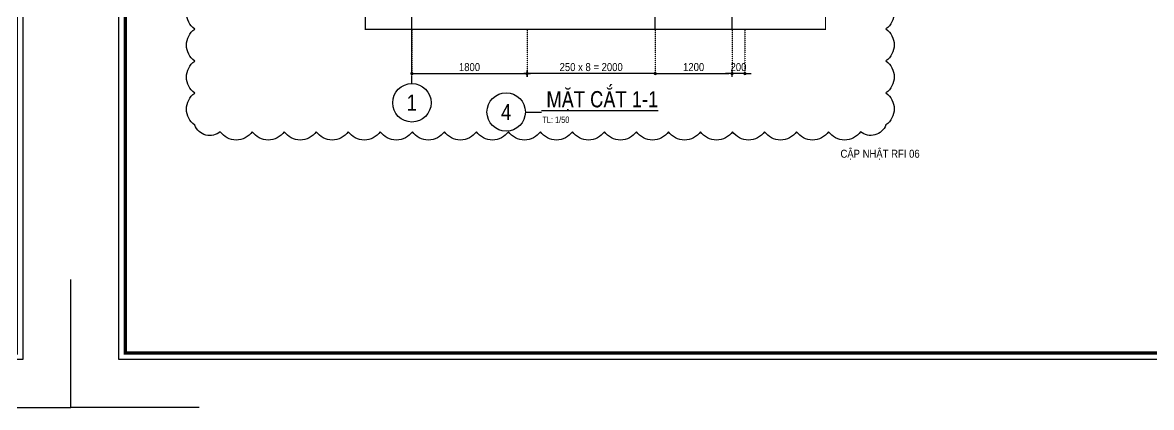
# Model space of a CAD drawing. Header units: millimetres. Extents: x 379264 to 1158416, y -283062 to 356890.
# Drawn here: x 777226 to 794854, y -31152 to -25141 of the extents above; entities that cross this region are included whole.
import ezdxf
from ezdxf.enums import TextEntityAlignment as Align

# ---------------------------------------------------------------- set-up
doc = ezdxf.new("R2010")
doc.units = ezdxf.units.MM
for name, pattern in [('BLOCK A - CHI TIET THANG 4$0$HIDDEN', [0.375, 0.25, -0.125]), ('CENTER', [2, 1.25, -0.25, 0.25, -0.25]), ('DASHED2', [0.375, 0.25, -0.125]), ('HIDDEN5', [2.8375, 1.25, -1.5875])]:
    doc.linetypes.add(name, pattern=pattern)
for name, color, linetype in [('01PM. TEXT A', 3, 'Continuous'), ('04PM. THIN', 7, 'Continuous'), ('11PM. DIM', 2, 'Continuous'), ('12PM. GRID', 8, 'CENTER'), ('BLOCK A - CHI TIET THANG 4$0$Ky hieu Truc', 1, 'Continuous')]:
    doc.layers.add(name, color=color, linetype=linetype)
doc.styles.add('arial', font='arial.ttf', dxfattribs={"width": 0.85})
doc.styles.add('BLOCK A - CHI TIET THANG 1$0$VNI-HelveC', font='VHELVCN_0.TTF')
doc.styles.add('BLOCK A - CHI TIET THANG 1$0$VNI-HelveCB', font='VHELVCB_0.TTF')
doc.styles.add('BLOCK A - CHI TIET THANG 4$0$VNI-HelveC', font='VHELVCN_0.TTF')
doc.dimstyles.new('RHE_50', dxfattribs={"dimscale": 50, "dimtxt": 2.5, "dimasz": 1, "dimexe": 0, "dimexo": 0, "dimgap": 0.75, "dimtad": 1, "dimdec": 0, "dimrnd": 10, "dimzin": 9, "dimdsep": 46, "dimtxsty": 'arial', "dimblk1": 'DOT', "dimblk2": 'DIMDOT', "dimsah": 1, "dimcen": 2, "dimdle": 3, "dimclre": 8, "dimclrt": 51, "dimadec": 0, "dimazin": 0, "dimtfac": 1, "dimtdec": 0, "dimtix": 1, "dimtmove": 2, "dimatfit": 3, "dimldrblk": 'DIMPIJL', "dimfxl": 1, "dimtvp": 1.8, "dimtolj": 1, "dimtzin": 0, "dimarcsym": 0})

# ---------------------------------------------------------------- blocks, each defined once
blk = doc.blocks.new('CHG_XX_Khung ten')
blk.add_lwpolyline([(15, 579), (826, 579), (826, 15), (15, 15)], close=True)
at = {"color": 4, "linetype": 'Continuous', "const_width": 1}
blk.add_lwpolyline([(17, 577), (824, 577), (824, 17), (17, 17)], close=True, dxfattribs=at)
at = {"layer": 'Defpoints', "color": 1, "ltscale": 2}
for points in [[(40.06, 0), (0, 0), (0, 40)], [(800.94, 0), (841, 0), (841, 40)]]:
    blk.add_lwpolyline(points, dxfattribs=at)
blk = doc.blocks.new('BLOCK A - CHI TIET THANG 4$0$HTT-Grid')
at = {"linetype": 'ByBlock', "lineweight": -2}
blk.add_line((0, -2.5), (0, 0), dxfattribs=at)
blk.add_circle((0, -8.5), 6, dxfattribs=at)
at = {"linetype": 'ByBlock', "lineweight": -2, "style": 'BLOCK A - CHI TIET THANG 4$0$VNI-HelveC'}
blk.add_attdef('GRID', text='', height=5, dxfattribs=at).set_placement((0, -8.5), align=Align.MIDDLE)
blk = doc.blocks.new('_Dot')
at = {"color": 0, "linetype": 'ByBlock', "lineweight": -2}
blk.add_line((-0.5, 0), (-1, 0), dxfattribs=at)
at = {"color": 0, "linetype": 'ByBlock', "const_width": 0.5}
blk.add_lwpolyline([(-0.25, 0, 1), (0.25, 0, 1)], format="xyb", close=True, dxfattribs=at)
blk = doc.blocks.new('DIMDOT')
for p, q in [((1, 0), (-1, 0)), ((0, -1), (0, 1))]:
    blk.add_line(p, q)
at = {"const_width": 0.5}
blk.add_lwpolyline([(-0.25, 0, 1), (0.25, 0, 1)], format="xyb", close=True, dxfattribs=at)
blk = doc.blocks.new('*D669')
at = {"layer": '11PM. DIM', "color": 8, "linetype": 'HIDDEN5', "lineweight": -2, "transparency": 16777216}
for p, q in [((783305, -25262), (783305, -25938)), ((785105, -25262), (785105, -25938))]:
    blk.add_line(p, q, dxfattribs=at)
at = {"layer": '11PM. DIM', "color": 0, "lineweight": -2, "transparency": 16777216}
blk.add_line((783355, -25938), (785055, -25938), dxfattribs=at)
at = {"layer": 'Defpoints', "color": 0, "transparency": 16777216}
for p in [(783305, -25262), (785105, -25262), (785105, -25938)]:
    blk.add_point(p, dxfattribs=at)
at = {"layer": '11PM. DIM', "color": 0, "lineweight": -2, "transparency": 16777216, "xscale": 50, "yscale": 50, "zscale": 50}
blk.add_blockref('DIMDOT', (785105, -25938), dxfattribs=at)
at = {"layer": '11PM. DIM', "color": 0, "lineweight": -2, "transparency": 16777216, "xscale": 50, "yscale": 50, "zscale": 50, "rotation": 180}
blk.add_blockref('_Dot', (783305, -25938), dxfattribs=at)
at = {"layer": '11PM. DIM', "color": 51, "transparency": 16777216, "insert": (784205, -25837), "char_height": 125, "attachment_point": 5, "style": 'arial'}
blk.add_mtext('\\A1;1800', dxfattribs=at)
blk = doc.blocks.new('DIMPIJL')
at = {"linetype": 'ByBlock'}
blk.add_solid([(-2.5, 0.42), (-2.5, -0.42), (0, 0)], dxfattribs=at)
blk = doc.blocks.new('*D670')
at = {"layer": '11PM. DIM', "color": 8, "linetype": 'HIDDEN5', "lineweight": -2, "transparency": 16777216}
for p, q in [((785105, -25262), (785105, -25938)), ((787105, -25262), (787105, -25938))]:
    blk.add_line(p, q, dxfattribs=at)
at = {"layer": '11PM. DIM', "color": 0, "lineweight": -2, "transparency": 16777216}
blk.add_line((787055, -25938), (785155, -25938), dxfattribs=at)
at = {"layer": 'Defpoints', "color": 0, "transparency": 16777216}
for p in [(785105, -25262), (787105, -25262), (785105, -25938)]:
    blk.add_point(p, dxfattribs=at)
at = {"layer": '11PM. DIM', "color": 0, "lineweight": -2, "transparency": 16777216, "xscale": 50, "yscale": 50, "zscale": 50, "rotation": 180}
blk.add_blockref('DIMDOT', (785105, -25938), dxfattribs=at)
at = {"layer": '11PM. DIM', "color": 0, "lineweight": -2, "transparency": 16777216, "xscale": 50, "yscale": 50, "zscale": 50}
blk.add_blockref('_Dot', (787105, -25938), dxfattribs=at)
at = {"layer": '11PM. DIM', "color": 51, "transparency": 16777216, "insert": (786105, -25837), "char_height": 125, "attachment_point": 5, "style": 'arial'}
blk.add_mtext('\\A1;250 x 8 = 2000', dxfattribs=at)
blk = doc.blocks.new('*D671')
at = {"layer": '11PM. DIM', "color": 8, "linetype": 'HIDDEN5', "lineweight": -2, "transparency": 16777216}
for p, q in [((787105, -25262), (787105, -25938)), ((788305, -25262), (788305, -25938))]:
    blk.add_line(p, q, dxfattribs=at)
at = {"layer": '11PM. DIM', "color": 0, "lineweight": -2, "transparency": 16777216}
blk.add_line((787155, -25938), (788255, -25938), dxfattribs=at)
at = {"layer": 'Defpoints', "color": 0, "transparency": 16777216}
for p in [(787105, -25262), (788305, -25262), (788305, -25938)]:
    blk.add_point(p, dxfattribs=at)
at = {"layer": '11PM. DIM', "color": 0, "lineweight": -2, "transparency": 16777216, "xscale": 50, "yscale": 50, "zscale": 50}
blk.add_blockref('DIMDOT', (788305, -25938), dxfattribs=at)
at = {"layer": '11PM. DIM', "color": 0, "lineweight": -2, "transparency": 16777216, "xscale": 50, "yscale": 50, "zscale": 50, "rotation": 180}
blk.add_blockref('_Dot', (787105, -25938), dxfattribs=at)
at = {"layer": '11PM. DIM', "color": 51, "transparency": 16777216, "insert": (787705, -25837), "char_height": 125, "attachment_point": 5, "style": 'arial'}
blk.add_mtext('\\A1;1200', dxfattribs=at)
blk = doc.blocks.new('*D672')
at = {"layer": '11PM. DIM', "color": 8, "linetype": 'HIDDEN5', "lineweight": -2, "transparency": 16777216}
for p, q in [((788305, -25262), (788305, -25938)), ((788505, -25262), (788505, -25938))]:
    blk.add_line(p, q, dxfattribs=at)
at = {"layer": '11PM. DIM', "color": 0, "lineweight": -2, "transparency": 16777216}
for p, q in [((788255, -25938), (788205, -25938)), ((788505, -25938), (788305, -25938)), ((788555, -25938), (788605, -25938))]:
    blk.add_line(p, q, dxfattribs=at)
at = {"layer": 'Defpoints', "color": 0, "transparency": 16777216}
for p in [(788305, -25262), (788505, -25262), (788305, -25938)]:
    blk.add_point(p, dxfattribs=at)
at = {"layer": '11PM. DIM', "color": 0, "lineweight": -2, "transparency": 16777216, "xscale": 50, "yscale": 50, "zscale": 50}
blk.add_blockref('DIMDOT', (788305, -25938), dxfattribs=at)
at = {"layer": '11PM. DIM', "color": 0, "lineweight": -2, "transparency": 16777216, "xscale": 50, "yscale": 50, "zscale": 50, "rotation": 180}
blk.add_blockref('_Dot', (788505, -25938), dxfattribs=at)
at = {"layer": '11PM. DIM', "color": 51, "transparency": 16777216, "insert": (788405, -25837), "char_height": 125, "attachment_point": 5, "style": 'arial'}
blk.add_mtext('\\A1;200', dxfattribs=at)
blk = doc.blocks.new('BLOCK A - CHI TIET THANG 1$0$HTT-Title')
at = {"lineweight": -2}
blk.add_line((6, 0), (11, 0), dxfattribs=at)
at = {"linetype": 'ByBlock', "lineweight": -2}
blk.add_circle((0, 0), 6, dxfattribs=at)
at = {"linetype": 'ByBlock', "lineweight": -2, "style": 'BLOCK A - CHI TIET THANG 1$0$VNI-HelveCB'}
blk.add_attdef('DWG.NAME', text='', height=5, dxfattribs=at).set_placement((11, 0), align=Align.BOTTOM_LEFT)
blk.add_attdef('NUMBER', text='', height=5, dxfattribs=at).set_placement((0, 0), align=Align.MIDDLE_CENTER)
at = {"linetype": 'ByBlock', "lineweight": -2, "style": 'BLOCK A - CHI TIET THANG 1$0$VNI-HelveC'}
blk.add_attdef('SCALE', text='', height=2, dxfattribs=at).set_placement((11.32, -1.41), align=Align.TOP_LEFT)

msp = doc.modelspace()

# ---------------------------------------------------------------- block references
at = {"layer": '04PM. THIN', "xscale": 50, "yscale": 50, "zscale": 50}
msp.add_blockref('CHG_XX_Khung ten', (735929.92, -31152.33), dxfattribs=at)

# ---------------------------------------------------------------- next in the draw order: block references
msp.add_blockref('CHG_XX_Khung ten', (777979.92, -31152.33), dxfattribs=at)

# ---------------------------------------------------------------- next in the draw order: linework, layer by layer
at = {"linetype": 'BLOCK A - CHI TIET THANG 4$0$HIDDEN', "ltscale": 10, "const_width": 20}
msp.add_lwpolyline([(789764.35, -25244.98), (782579.18, -25244.98), (782579.18, -15957.48), (789764.35, -15957.48)], close=True, dxfattribs=at)
at = {"layer": '11PM. DIM', "flags": 128}
msp.add_lwpolyline([(790706.54, -24740.39, -0.52056705), (790706.54, -25240.39, -0.52056705), (790706.54, -25740.39, -0.52056705), (790706.54, -26240.39, -0.52056705), (790706.54, -26740.39, -0.52056705), (790312.2, -26846.05, -0.52056705), (789812.2, -26846.05, -0.52056705), (789312.2, -26846.05, -0.52056705), (788812.2, -26846.05, -0.52056705), (788312.2, -26846.05, -0.52056705), (787812.2, -26846.05, -0.52056705), (787312.2, -26846.05, -0.52056705), (786812.2, -26846.05, -0.52056705), (786312.2, -26846.05, -0.52056705), (785812.2, -26846.05, -0.52056705), (785312.2, -26846.05, -0.52056705), (784812.2, -26846.05, -0.52056705), (784312.2, -26846.05, -0.52056705), (783812.2, -26846.05, -0.52056705), (783312.2, -26846.05, -0.52056705), (782812.2, -26846.05, -0.52056705), (782312.2, -26846.05, -0.52056705), (781812.2, -26846.05, -0.52056705), (781312.2, -26846.05, -0.52056705), (780812.2, -26846.05, -0.52056705), (780312.2, -26846.05, -0.52056705), (779915.21, -26743.04, -0.52056705), (779915.21, -26243.04, -0.52056705), (779915.21, -25743.04, -0.52056705), (779915.21, -25243.04, -0.52056705), (779915.21, -24743.04, -0.52056705)], format="xyb", dxfattribs=at)
at = {"layer": '12PM. GRID', "ltscale": 3}
msp.add_line((783305.11, -26000.59), (783305.11, -15513.2), dxfattribs=at)
at = {"layer": '12PM. GRID', "linetype": 'DASHED2', "ltscale": 3}
for p, q in [((787105.11, -25244.98), (787105.11, -15957.48)), ((788305.11, -25244.98), (788305.11, -19538.81))]:
    msp.add_line(p, q, dxfattribs=at)

# ---------------------------------------------------------------- next in the draw order: block references
at = {"layer": '01PM. TEXT A'}
ref = msp.add_blockref('BLOCK A - CHI TIET THANG 1$0$HTT-Title', (784777.35, -26538.28), dxfattribs=dict(at, xscale=50, yscale=50, zscale=50))
ref.add_attrib('NUMBER', '4', dxfattribs={"layer": '0', "color": 0, "linetype": 'ByBlock', "lineweight": -2, "height": 250, "style": 'BLOCK A - CHI TIET THANG 1$0$VNI-HelveCB'}).set_placement((784777.35, -26538.28), align=Align.MIDDLE_CENTER)
ref.add_attrib('DWG.NAME', '%%u MAËT CAÉT 1-1', dxfattribs={"layer": '0', "color": 3, "linetype": 'ByBlock', "lineweight": -2, "height": 250, "style": 'BLOCK A - CHI TIET THANG 1$0$VNI-HelveCB'}).set_placement((785327.35, -26538.28), align=Align.BOTTOM_LEFT)
ref.add_attrib('SCALE', 'TL: 1/50', dxfattribs={"layer": '0', "color": 0, "linetype": 'ByBlock', "lineweight": -2, "height": 100, "style": 'BLOCK A - CHI TIET THANG 1$0$VNI-HelveC'}).set_placement((785343.11, -26608.96), align=Align.TOP_LEFT)
at = {"layer": 'BLOCK A - CHI TIET THANG 4$0$Ky hieu Truc'}
ref = msp.add_blockref('BLOCK A - CHI TIET THANG 4$0$HTT-Grid', (783305.11, -25969.34), dxfattribs=dict(at, xscale=50, yscale=50, zscale=50))
ref.add_attrib('GRID', '1', dxfattribs={"layer": '0', "linetype": 'ByBlock', "lineweight": -2, "height": 250, "style": 'BLOCK A - CHI TIET THANG 4$0$VNI-HelveC'}).set_placement((783303.11, -26392.34), align=Align.MIDDLE)

# ---------------------------------------------------------------- next in the draw order: texts
at = {"layer": '11PM. DIM', "style": 'arial', "width": 0.85}
msp.add_text('CẬP NHẬT RFI 06', height=125, dxfattribs=at).set_placement((790616.06, -27190.01), align=Align.MIDDLE_CENTER)

# ---------------------------------------------------------------- next in the draw order: dimensions: what is measured, and where the dimension line sits
at = {"layer": '11PM. DIM'}
for base, p1, p2, picture, middle in [((785105.11, -25938.09), (783305.11, -25261.71), (785105.11, -25261.71), '*D669', (784205.11, -25836.76)), ((788305.12, -25938.1), (787105.11, -25261.72), (788305.12, -25261.72), '*D671', (787705.11, -25836.78))]:
    dim = msp.add_linear_dim(base=base, p1=p1, p2=p2, angle=180, dimstyle='RHE_50', dxfattribs=at)
    dim.commit()
    dim.dimension.update_dxf_attribs({"geometry": picture, "text_midpoint": middle})
dim = msp.add_linear_dim(base=(785105.11, -25938.1), p1=(787105.11, -25261.72), p2=(785105.11, -25261.72), text='250 x 8 = <>', dimstyle='RHE_50', dxfattribs=at)
dim.commit()
dim.dimension.update_dxf_attribs({"geometry": '*D670', "text_midpoint": (786105.11, -25836.78)})
dim = msp.add_linear_dim(base=(788305.12, -25938.1), p1=(788505.12, -25261.72), p2=(788305.12, -25261.72), dimstyle='RHE_50', dxfattribs=at)
dim.commit()
dim.dimension.update_dxf_attribs({"geometry": '*D672', "text_midpoint": (788405.12, -25836.78)})

doc.saveas('drawing.dxf')
